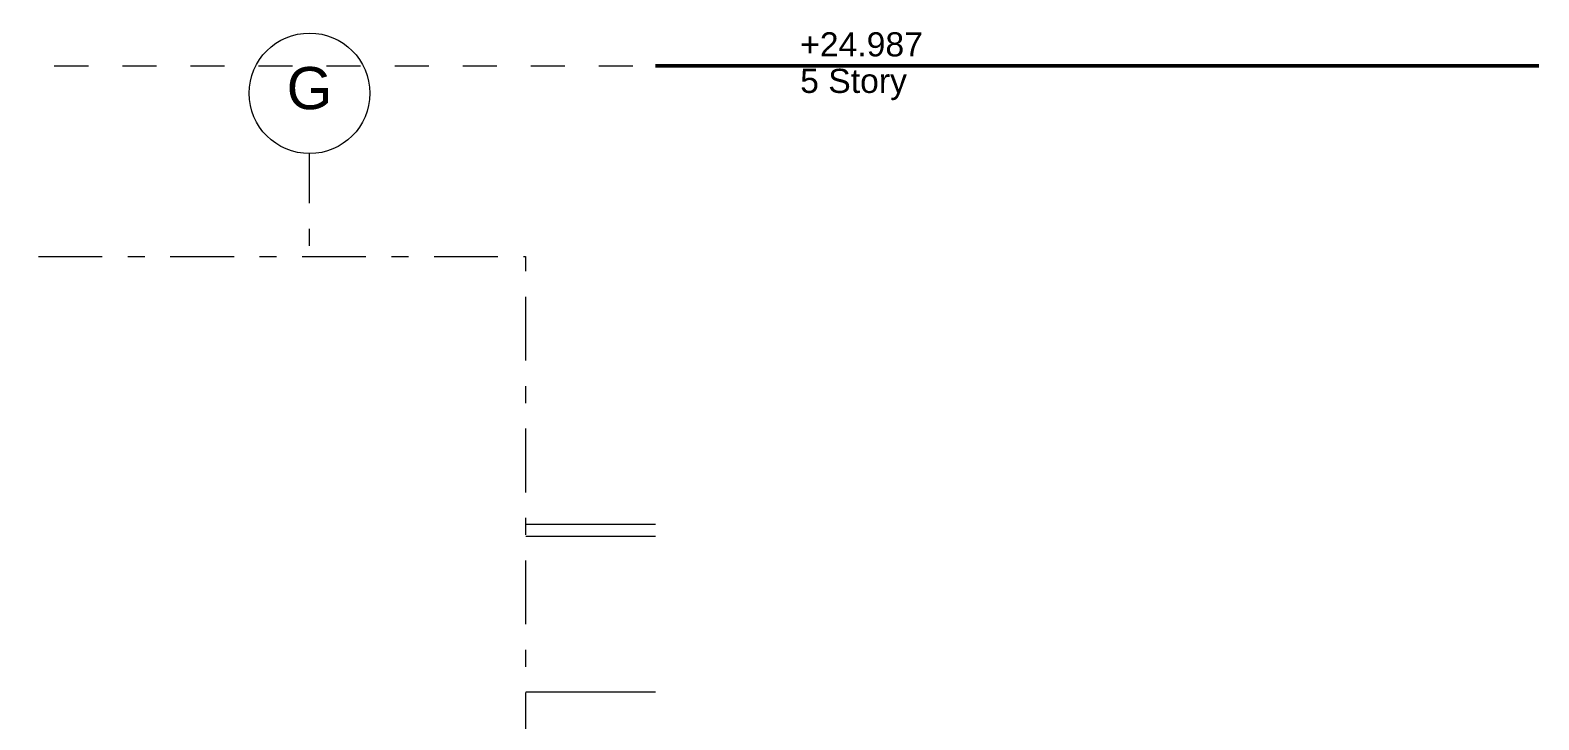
# Model space of a CAD drawing. Header units: millimetres. Extents: x -48147 to 1403542, y -455564 to 18123.
# Drawn here: x 1397288 to 1403542, y -433504 to -430644 of the extents above; entities that cross this region are included whole.
import ezdxf
from ezdxf.enums import TextEntityAlignment as Align

# ---------------------------------------------------------------- set-up
doc = ezdxf.new("R2010")
doc.units = ezdxf.units.MM
doc.header["$MEASUREMENT"] = 0
for name, pattern in [('Dashed', [2822.222233, 1411.111116, -1411.111116]), ('Double Dashed', [546.805537, 264.583325, -105.833328, 70.555556, -105.833328]), ('Wipeout_Contour', [1000, 0, -1000])]:
    doc.linetypes.add(name, pattern=pattern)
for name, color, linetype, lineweight, true_color in [('0_Pen_No__105', 7, 'Continuous', 15, 0xa6a6a6), ('0_Pen_No__25', 7, 'Continuous', 50, 0x2a2a2a), ('New_A-15-MG_Structural_Grid_Phase_2_Pen_No__222', 7, 'Continuous', 13, 0x65af33), ('New_A-25-M_Wall_Ext_Pen_No__107', 7, 'Continuous', 15, 0xa6a6a6), ('New_A-25-M_Wall_Ext_Pen_No__64', 7, 'Continuous', 20, 0x606060)]:
    doc.layers.add(name, color=color, linetype=linetype, lineweight=lineweight, true_color=true_color)
for name, color, linetype, lineweight in [('0_Pen_No__6', 7, 'Continuous', 35), ('A-95-P_Drawing_Pen_No__1', 7, 'Continuous', 13), ('New_A-25-M_Wall_Ext_Pen_No__1', 7, 'Continuous', 13), ('New_A-25-M_Wall_Ext_Pen_No__87', 8, 'Continuous', 20), ('New_A-95-D_1_20_Pen_No__1', 7, 'Continuous', 13), ('S-280-M_COLUMN.IFC Import_Pen_No__88', 8, 'Continuous', 20), ('S-280-M_STRUCT_FRAME.IFC Import_Pen_No__1', 7, 'Continuous', 13), ('S-280-M_STRUCT_FRAME.IFC Import_Pen_No__160', 5, 'Continuous', 200)]:
    doc.layers.add(name, color=color, linetype=linetype, lineweight=lineweight)
for name, color, linetype in [('A-95-P_Drawing', 7, 'Continuous'), ('New_A-15-MG_Structural_Grid_Phase_2', 7, 'Continuous'), ('New_A-25-M_Wall_Ext', 7, 'Continuous'), ('New_A-95-D_1_20', 7, 'Continuous'), ('S-280-M_COLUMN.IFC Import', 7, 'Continuous'), ('S-280-M_STRUCT_FRAME.IFC Import', 7, 'Continuous')]:
    doc.layers.add(name, color=color, linetype=linetype)
doc.styles.add('GENERATED_STYLE_1', font='')
doc.styles.add('GENERATED_STYLE_2', font='')
doc.styles.get('GENERATED_STYLE_1').set_extended_font_data('Arial')
doc.styles.get('GENERATED_STYLE_2').set_extended_font_data('Swis721 BT')

# ---------------------------------------------------------------- blocks, each defined once
blk = doc.blocks.new('*X34', base_point=(1418663.2, -449992.5))
at = {"layer": 'New_A-25-M_Wall_Ext_Pen_No__107', "linetype": 'Continuous'}
for p, q in [((1398636.3, -432569.4), (1398640.5, -432577.2)), ((1398640.5, -432577.2), (1398655.9, -432587.5)), ((1398691.5, -432582.1), (1398708.5, -432569.4)), ((1398777.3, -432569.6), (1398777, -432569.4)), ((1398781.5, -432579.3), (1398777.3, -432569.6)), ((1398783, -432589.7), (1398781.5, -432579.3)), ((1398640.5, -432602.1), (1398631.7, -432618.5)), ((1398631.7, -432618.5), (1398631.7, -432637)), ((1398631.7, -432637), (1398640.5, -432653.4)), ((1398655.9, -432591.9), (1398640.5, -432602.1)), ((1398655.9, -432587.5), (1398674.4, -432589.2)), ((1398674.4, -432590.1), (1398655.9, -432591.9)), ((1398674.4, -432589.2), (1398691.5, -432582.1)), ((1398691.5, -432597.3), (1398674.4, -432590.1)), ((1398691.5, -432597.3), (1398722, -432620.1)), ((1398691.5, -432658.2), (1398722, -432635.4)), ((1398722, -432620.1), (1398731.2, -432625.2)), ((1398731.2, -432630.3), (1398722, -432635.4)), ((1398731.2, -432625.2), (1398741.4, -432627.6)), ((1398741.4, -432627.9), (1398731.2, -432630.3)), ((1398741.4, -432627.6), (1398751.9, -432627.1)), ((1398751.9, -432628.4), (1398741.4, -432627.9)), ((1398751.9, -432627.1), (1398761.9, -432623.7)), ((1398761.9, -432631.8), (1398751.9, -432628.4)), ((1398761.9, -432623.7), (1398770.6, -432617.8)), ((1398770.6, -432637.7), (1398761.9, -432631.8)), ((1398770.6, -432617.8), (1398777.3, -432609.7)), ((1398777.3, -432645.8), (1398770.6, -432637.7)), ((1398777.3, -432609.7), (1398781.5, -432600.1)), ((1398781.5, -432600.1), (1398783, -432589.7)), ((1398640.5, -432678.3), (1398631.7, -432694.7)), ((1398631.7, -432694.7), (1398631.7, -432713.2)), ((1398640.5, -432653.4), (1398655.9, -432663.7)), ((1398655.9, -432668.1), (1398640.5, -432678.3)), ((1398655.9, -432663.7), (1398674.4, -432665.4)), ((1398674.4, -432666.3), (1398655.9, -432668.1)), ((1398674.4, -432665.4), (1398691.5, -432658.2)), ((1398691.5, -432673.5), (1398674.4, -432666.3)), ((1398691.5, -432673.5), (1398722, -432696.3)), ((1398722, -432696.3), (1398731.2, -432701.4)), ((1398731.2, -432701.4), (1398741.4, -432703.8)), ((1398741.4, -432704.1), (1398731.2, -432706.5)), ((1398741.4, -432703.8), (1398751.9, -432703.3)), ((1398751.9, -432704.6), (1398741.4, -432704.1)), ((1398751.9, -432703.3), (1398761.9, -432699.9)), ((1398761.9, -432708), (1398751.9, -432704.6)), ((1398761.9, -432699.9), (1398770.6, -432694)), ((1398770.6, -432694), (1398777.3, -432685.9)), ((1398781.5, -432655.5), (1398777.3, -432645.8)), ((1398777.3, -432685.9), (1398781.5, -432676.3)), ((1398783, -432665.9), (1398781.5, -432655.5)), ((1398781.5, -432676.3), (1398783, -432665.9)), ((1398631.7, -432713.2), (1398640.5, -432729.6)), ((1398640.5, -432754.5), (1398631.7, -432770.9)), ((1398640.5, -432729.6), (1398655.9, -432739.9)), ((1398655.9, -432744.2), (1398640.5, -432754.5)), ((1398655.9, -432739.9), (1398674.4, -432741.6)), ((1398674.4, -432742.5), (1398655.9, -432744.2)), ((1398674.4, -432741.6), (1398691.5, -432734.4)), ((1398691.5, -432749.7), (1398674.4, -432742.5)), ((1398691.5, -432734.4), (1398722, -432711.6)), ((1398691.5, -432749.7), (1398722, -432772.5)), ((1398731.2, -432706.5), (1398722, -432711.6)), ((1398770.6, -432713.9), (1398761.9, -432708)), ((1398777.3, -432722), (1398770.6, -432713.9)), ((1398770.6, -432770.2), (1398777.3, -432762.1)), ((1398781.5, -432731.6), (1398777.3, -432722)), ((1398777.3, -432762.1), (1398781.5, -432752.5)), ((1398783, -432742.1), (1398781.5, -432731.6)), ((1398781.5, -432752.5), (1398783, -432742.1)), ((1398631.7, -432770.9), (1398631.7, -432789.4)), ((1398631.7, -432789.4), (1398640.5, -432805.8)), ((1398640.5, -432805.8), (1398655.9, -432816.1)), ((1398655.9, -432820.4), (1398640.5, -432830.7)), ((1398655.9, -432816.1), (1398674.4, -432817.8)), ((1398674.4, -432818.7), (1398655.9, -432820.4)), ((1398674.4, -432817.8), (1398691.5, -432810.6)), ((1398691.5, -432825.9), (1398674.4, -432818.7)), ((1398691.5, -432810.6), (1398722, -432787.8)), ((1398691.5, -432825.9), (1398722, -432848.7)), ((1398722, -432772.5), (1398731.2, -432777.6)), ((1398731.2, -432782.7), (1398722, -432787.8)), ((1398731.2, -432777.6), (1398741.4, -432780)), ((1398741.4, -432780.3), (1398731.2, -432782.7)), ((1398741.4, -432780), (1398751.9, -432779.5)), ((1398751.9, -432780.8), (1398741.4, -432780.3)), ((1398751.9, -432779.5), (1398761.9, -432776.1)), ((1398761.9, -432784.2), (1398751.9, -432780.8)), ((1398761.9, -432776.1), (1398770.6, -432770.2)), ((1398770.6, -432790.1), (1398761.9, -432784.2)), ((1398777.3, -432798.2), (1398770.6, -432790.1)), ((1398781.5, -432807.8), (1398777.3, -432798.2)), ((1398777.3, -432838.3), (1398781.5, -432828.7)), ((1398783, -432818.2), (1398781.5, -432807.8)), ((1398781.5, -432828.7), (1398783, -432818.2)), ((1398640.5, -432830.7), (1398631.7, -432847.1)), ((1398631.7, -432847.1), (1398631.7, -432865.6)), ((1398631.7, -432865.6), (1398640.5, -432882)), ((1398640.5, -432882), (1398655.9, -432892.2)), ((1398655.9, -432892.2), (1398674.4, -432894)), ((1398674.4, -432894), (1398691.5, -432886.8)), ((1398691.5, -432886.8), (1398722, -432864)), ((1398722, -432848.7), (1398731.2, -432853.8)), ((1398731.2, -432858.9), (1398722, -432864)), ((1398731.2, -432853.8), (1398741.4, -432856.2)), ((1398741.4, -432856.5), (1398731.2, -432858.9)), ((1398741.4, -432856.2), (1398751.9, -432855.7)), ((1398751.9, -432857), (1398741.4, -432856.5)), ((1398751.9, -432855.7), (1398761.9, -432852.3)), ((1398761.9, -432860.4), (1398751.9, -432857)), ((1398761.9, -432852.3), (1398770.6, -432846.4)), ((1398770.6, -432866.3), (1398761.9, -432860.4)), ((1398770.6, -432846.4), (1398777.3, -432838.3)), ((1398777.3, -432874.4), (1398770.6, -432866.3)), ((1398781.5, -432884), (1398777.3, -432874.4)), ((1398783, -432894.4), (1398781.5, -432884)), ((1398640.5, -432906.9), (1398631.7, -432923.3)), ((1398631.7, -432923.3), (1398631.7, -432941.8)), ((1398631.7, -432941.8), (1398640.5, -432958.2)), ((1398655.9, -432896.6), (1398640.5, -432906.9)), ((1398674.4, -432894.9), (1398655.9, -432896.6)), ((1398691.5, -432902.1), (1398674.4, -432894.9)), ((1398691.5, -432902.1), (1398722, -432924.9)), ((1398691.5, -432963), (1398722, -432940.1)), ((1398722, -432924.9), (1398731.2, -432930)), ((1398731.2, -432935.1), (1398722, -432940.1)), ((1398731.2, -432930), (1398741.4, -432932.4)), ((1398741.4, -432932.7), (1398731.2, -432935.1)), ((1398741.4, -432932.4), (1398751.9, -432931.9)), ((1398751.9, -432933.2), (1398741.4, -432932.7)), ((1398751.9, -432931.9), (1398761.9, -432928.5)), ((1398761.9, -432936.6), (1398751.9, -432933.2)), ((1398761.9, -432928.5), (1398770.6, -432922.6)), ((1398770.6, -432942.5), (1398761.9, -432936.6)), ((1398770.6, -432922.6), (1398777.3, -432914.5)), ((1398777.3, -432950.6), (1398770.6, -432942.5)), ((1398777.3, -432914.5), (1398781.5, -432904.8)), ((1398781.5, -432960.2), (1398777.3, -432950.6)), ((1398781.5, -432904.8), (1398783, -432894.4)), ((1398640.5, -432983.1), (1398631.7, -432999.4)), ((1398631.7, -432999.4), (1398631.7, -433018)), ((1398640.5, -432958.2), (1398655.9, -432968.4)), ((1398655.9, -432972.8), (1398640.5, -432983.1)), ((1398655.9, -432968.4), (1398674.4, -432970.2)), ((1398674.4, -432971.1), (1398655.9, -432972.8)), ((1398674.4, -432970.2), (1398691.5, -432963)), ((1398691.5, -432978.2), (1398674.4, -432971.1)), ((1398691.5, -432978.2), (1398722, -433001.1)), ((1398691.5, -433039.2), (1398722, -433016.3)), ((1398722, -433001.1), (1398731.2, -433006.2)), ((1398731.2, -433011.3), (1398722, -433016.3)), ((1398731.2, -433006.2), (1398741.4, -433008.6)), ((1398741.4, -433008.9), (1398731.2, -433011.3)), ((1398741.4, -433008.6), (1398751.9, -433008.1)), ((1398751.9, -433009.4), (1398741.4, -433008.9)), ((1398751.9, -433008.1), (1398761.9, -433004.7)), ((1398761.9, -433012.7), (1398751.9, -433009.4)), ((1398761.9, -433004.7), (1398770.6, -432998.7)), ((1398770.6, -433018.7), (1398761.9, -433012.7)), ((1398770.6, -432998.7), (1398777.3, -432990.7)), ((1398777.3, -432990.7), (1398781.5, -432981)), ((1398783, -432970.6), (1398781.5, -432960.2)), ((1398781.5, -432981), (1398783, -432970.6)), ((1398631.7, -433018), (1398640.5, -433034.4)), ((1398640.5, -433059.3), (1398631.7, -433075.6)), ((1398631.7, -433075.6), (1398631.7, -433094.2)), ((1398640.5, -433034.4), (1398655.9, -433044.6)), ((1398655.9, -433049), (1398640.5, -433059.3)), ((1398655.9, -433044.6), (1398674.4, -433046.4)), ((1398674.4, -433047.3), (1398655.9, -433049)), ((1398674.4, -433046.4), (1398691.5, -433039.2)), ((1398691.5, -433054.4), (1398674.4, -433047.3)), ((1398691.5, -433054.4), (1398722, -433077.3)), ((1398722, -433077.3), (1398731.2, -433082.4)), ((1398761.9, -433080.9), (1398770.6, -433074.9)), ((1398777.3, -433026.8), (1398770.6, -433018.7)), ((1398770.6, -433074.9), (1398777.3, -433066.8)), ((1398781.5, -433036.4), (1398777.3, -433026.8)), ((1398777.3, -433066.8), (1398781.5, -433057.2)), ((1398783, -433046.8), (1398781.5, -433036.4)), ((1398781.5, -433057.2), (1398783, -433046.8)), ((1398631.7, -433094.2), (1398640.5, -433110.5)), ((1398640.5, -433135.5), (1398631.7, -433151.8)), ((1398640.5, -433110.5), (1398655.9, -433120.8)), ((1398655.9, -433125.2), (1398640.5, -433135.5)), ((1398655.9, -433120.8), (1398674.4, -433122.6)), ((1398674.4, -433123.4), (1398655.9, -433125.2)), ((1398674.4, -433122.6), (1398691.5, -433115.4)), ((1398691.5, -433130.6), (1398674.4, -433123.4)), ((1398691.5, -433115.4), (1398722, -433092.5)), ((1398691.5, -433130.6), (1398722, -433153.5)), ((1398731.2, -433087.4), (1398722, -433092.5)), ((1398731.2, -433082.4), (1398741.4, -433084.8)), ((1398741.4, -433085.1), (1398731.2, -433087.4)), ((1398741.4, -433084.8), (1398751.9, -433084.2)), ((1398751.9, -433085.6), (1398741.4, -433085.1)), ((1398751.9, -433084.2), (1398761.9, -433080.9)), ((1398761.9, -433088.9), (1398751.9, -433085.6)), ((1398770.6, -433094.9), (1398761.9, -433088.9)), ((1398777.3, -433103), (1398770.6, -433094.9)), ((1398781.5, -433112.6), (1398777.3, -433103)), ((1398777.3, -433143), (1398781.5, -433133.4)), ((1398783, -433123), (1398781.5, -433112.6)), ((1398781.5, -433133.4), (1398783, -433123)), ((1398631.7, -433151.8), (1398631.7, -433170.4)), ((1398631.7, -433170.4), (1398640.5, -433186.7)), ((1398640.5, -433186.7), (1398655.9, -433197)), ((1398655.9, -433201.4), (1398640.5, -433211.7)), ((1398655.9, -433197), (1398674.4, -433198.8)), ((1398674.4, -433199.6), (1398655.9, -433201.4)), ((1398674.4, -433198.8), (1398691.5, -433191.6)), ((1398691.5, -433206.8), (1398674.4, -433199.6)), ((1398691.5, -433191.6), (1398722, -433168.7)), ((1398722, -433153.5), (1398731.2, -433158.6)), ((1398731.2, -433163.6), (1398722, -433168.7)), ((1398731.2, -433158.6), (1398741.4, -433160.9)), ((1398741.4, -433161.3), (1398731.2, -433163.6)), ((1398741.4, -433160.9), (1398751.9, -433160.4)), ((1398751.9, -433161.8), (1398741.4, -433161.3)), ((1398751.9, -433160.4), (1398761.9, -433157.1)), ((1398761.9, -433165.1), (1398751.9, -433161.8)), ((1398761.9, -433157.1), (1398770.6, -433151.1)), ((1398770.6, -433171.1), (1398761.9, -433165.1)), ((1398770.6, -433151.1), (1398777.3, -433143)), ((1398777.3, -433179.2), (1398770.6, -433171.1)), ((1398781.5, -433188.8), (1398777.3, -433179.2)), ((1398783, -433199.2), (1398781.5, -433188.8)), ((1398781.5, -433209.6), (1398783, -433199.2)), ((1398640.5, -433211.7), (1398631.7, -433228)), ((1398631.7, -433228), (1398631.7, -433246.6)), ((1398631.7, -433246.6), (1398640.5, -433262.9)), ((1398640.5, -433262.9), (1398655.9, -433273.2)), ((1398691.5, -433206.8), (1398722, -433229.7)), ((1398691.5, -433267.8), (1398722, -433244.9)), ((1398722, -433229.7), (1398731.2, -433234.8)), ((1398731.2, -433239.8), (1398722, -433244.9)), ((1398731.2, -433234.8), (1398741.4, -433237.1)), ((1398741.4, -433237.4), (1398731.2, -433239.8)), ((1398741.4, -433237.1), (1398751.9, -433236.6)), ((1398751.9, -433238), (1398741.4, -433237.4)), ((1398751.9, -433236.6), (1398761.9, -433233.3)), ((1398761.9, -433241.3), (1398751.9, -433238)), ((1398761.9, -433233.3), (1398770.6, -433227.3)), ((1398770.6, -433247.3), (1398761.9, -433241.3)), ((1398770.6, -433227.3), (1398777.3, -433219.2)), ((1398777.3, -433255.4), (1398770.6, -433247.3)), ((1398777.3, -433219.2), (1398781.5, -433209.6)), ((1398781.5, -433265), (1398777.3, -433255.4)), ((1398783, -433275.4), (1398781.5, -433265)), ((1398640.5, -433287.8), (1398631.7, -433304.2)), ((1398631.7, -433304.2), (1398631.7, -433322.8)), ((1398631.7, -433322.8), (1398640.5, -433339.1)), ((1398655.9, -433277.6), (1398640.5, -433287.8)), ((1398655.9, -433273.2), (1398674.4, -433275)), ((1398674.4, -433275.8), (1398655.9, -433277.6)), ((1398674.4, -433275), (1398691.5, -433267.8)), ((1398691.5, -433283), (1398674.4, -433275.8)), ((1398691.5, -433283), (1398722, -433305.9)), ((1398691.5, -433344), (1398722, -433321.1)), ((1398722, -433305.9), (1398731.2, -433310.9)), ((1398731.2, -433316), (1398722, -433321.1)), ((1398731.2, -433310.9), (1398741.4, -433313.3)), ((1398741.4, -433313.6), (1398731.2, -433316)), ((1398741.4, -433313.3), (1398751.9, -433312.8)), ((1398751.9, -433314.1), (1398741.4, -433313.6)), ((1398751.9, -433312.8), (1398761.9, -433309.5)), ((1398761.9, -433317.5), (1398751.9, -433314.1)), ((1398761.9, -433309.5), (1398770.6, -433303.5)), ((1398770.6, -433323.5), (1398761.9, -433317.5)), ((1398770.6, -433303.5), (1398777.3, -433295.4)), ((1398777.3, -433331.5), (1398770.6, -433323.5)), ((1398777.3, -433295.4), (1398781.5, -433285.8)), ((1398781.5, -433285.8), (1398783, -433275.4)), ((1398640.5, -433364), (1398631.7, -433380.4)), ((1398631.7, -433380.4), (1398631.7, -433399)), ((1398640.5, -433339.1), (1398655.9, -433349.4)), ((1398655.9, -433353.8), (1398640.5, -433364)), ((1398655.9, -433349.4), (1398674.4, -433351.1)), ((1398674.4, -433352), (1398655.9, -433353.8)), ((1398674.4, -433351.1), (1398691.5, -433344)), ((1398691.5, -433359.2), (1398674.4, -433352)), ((1398691.5, -433359.2), (1398722, -433382.1)), ((1398722, -433382.1), (1398731.2, -433387.1)), ((1398731.2, -433392.2), (1398722, -433397.3)), ((1398731.2, -433387.1), (1398741.4, -433389.5)), ((1398741.4, -433389.8), (1398731.2, -433392.2)), ((1398741.4, -433389.5), (1398751.9, -433389)), ((1398751.9, -433390.3), (1398741.4, -433389.8)), ((1398751.9, -433389), (1398761.9, -433385.7)), ((1398761.9, -433393.7), (1398751.9, -433390.3)), ((1398761.9, -433385.7), (1398770.6, -433379.7)), ((1398770.6, -433379.7), (1398777.3, -433371.6)), ((1398781.5, -433341.2), (1398777.3, -433331.5)), ((1398777.3, -433371.6), (1398781.5, -433362)), ((1398783, -433351.6), (1398781.5, -433341.2)), ((1398781.5, -433362), (1398783, -433351.6)), ((1398631.7, -433399), (1398640.5, -433415.3)), ((1398640.5, -433440.2), (1398631.7, -433456.6)), ((1398640.5, -433415.3), (1398655.9, -433425.6)), ((1398655.9, -433430), (1398640.5, -433440.2)), ((1398655.9, -433425.6), (1398674.4, -433427.3)), ((1398674.4, -433428.2), (1398655.9, -433430)), ((1398674.4, -433427.3), (1398691.5, -433420.1)), ((1398691.5, -433435.4), (1398674.4, -433428.2)), ((1398691.5, -433420.1), (1398722, -433397.3)), ((1398691.5, -433435.4), (1398722, -433458.2)), ((1398770.6, -433399.6), (1398761.9, -433393.7)), ((1398777.3, -433407.7), (1398770.6, -433399.6)), ((1398770.6, -433455.9), (1398777.3, -433447.8)), ((1398781.5, -433417.4), (1398777.3, -433407.7)), ((1398777.3, -433447.8), (1398781.5, -433438.2)), ((1398783, -433427.8), (1398781.5, -433417.4)), ((1398781.5, -433438.2), (1398783, -433427.8)), ((1398631.7, -433456.6), (1398631.7, -433475.1)), ((1398631.7, -433475.1), (1398640.5, -433491.5)), ((1398640.5, -433491.5), (1398655.9, -433501.8)), ((1398655.9, -433501.8), (1398674.4, -433503.5)), ((1398674.4, -433503.5), (1398691.5, -433496.3)), ((1398691.5, -433496.3), (1398722, -433473.5)), ((1398722, -433458.2), (1398731.2, -433463.3)), ((1398731.2, -433468.4), (1398722, -433473.5)), ((1398731.2, -433463.3), (1398741.4, -433465.7)), ((1398741.4, -433466), (1398731.2, -433468.4)), ((1398741.4, -433465.7), (1398751.9, -433465.2)), ((1398751.9, -433466.5), (1398741.4, -433466)), ((1398751.9, -433465.2), (1398761.9, -433461.8)), ((1398761.9, -433469.9), (1398751.9, -433466.5)), ((1398761.9, -433461.8), (1398770.6, -433455.9)), ((1398770.6, -433475.8), (1398761.9, -433469.9)), ((1398777.3, -433483.9), (1398770.6, -433475.8)), ((1398781.5, -433493.5), (1398777.3, -433483.9)), ((1398783, -433504), (1398781.5, -433493.5)), ((1398781.5, -433514.4), (1398783, -433504))]:
    blk.add_line(p, q, dxfattribs=at)
blk = doc.blocks.new('Section Elem_7_1', base_point=(1418663.2, -449992.5))
at = {"color": 254, "linetype": 'Wipeout_Contour', "lineweight": 0, "ltscale": 5859178.710846109}
blk.add_wipeout([(1398786.8, -436932.5), (1398791.3, -436932.5), (1398791.3, -432569.4), (1398786.8, -432569.4)], dxfattribs=at).dxf.layer = 'New_A-25-M_Wall_Ext'
at = {"layer": 'New_A-25-M_Wall_Ext_Pen_No__107', "linetype": 'Continuous'}
h = blk.add_hatch(dxfattribs=at)
h.set_pattern_fill('Plaster_0001', color=256, style=0, pattern_type=2)
h.set_pattern_definition([(0, (1418663.25, -449992.53), (0, 86.60254), [0, -50]), (0, (1418688.25, -449949.23), (0, 86.60254), [0, -50])])
h.paths.add_polyline_path([(1398786.8, -436932.5), (1398791.3, -436932.5), (1398791.3, -432569.4), (1398786.8, -432569.4)])
at = {"color": 254, "linetype": 'Wipeout_Contour', "lineweight": 0, "ltscale": 5858864.537588875}
blk.add_wipeout([(1398626.8, -436932.5), (1398786.8, -436932.5), (1398786.8, -432569.4), (1398626.8, -432569.4)], dxfattribs=at).dxf.layer = 'New_A-25-M_Wall_Ext'
at = {"layer": 'New_A-25-M_Wall_Ext_Pen_No__1', "linetype": 'Continuous'}
for p, q in [((1398786.8, -432569.4), (1398786.8, -436932.5)), ((1398791.3, -432569.4), (1398791.3, -436932.5))]:
    blk.add_line(p, q, dxfattribs=at)
at = {"layer": 'New_A-25-M_Wall_Ext'}
blk.add_blockref('*X34', (1418663.2, -449992.5), dxfattribs=at)
at = {"color": 254, "linetype": 'Wipeout_Contour', "lineweight": 0, "ltscale": 5858547.499574577}
blk.add_wipeout([(1398620.8, -436932.5), (1398626.8, -436932.5), (1398626.8, -432569.4), (1398620.8, -432569.4)], dxfattribs=at).dxf.layer = 'New_A-25-M_Wall_Ext'
at = {"layer": 'New_A-25-M_Wall_Ext_Pen_No__107', "linetype": 'Continuous', "lineweight": 0, "true_color": 0x535353}
blk.add_hatch(color=251, dxfattribs=at).paths.add_polyline_path([(1398605.8, -436932.5), (1398608.8, -436932.5), (1398608.8, -432569.4), (1398605.8, -432569.4)])
at = {"layer": 'New_A-25-M_Wall_Ext_Pen_No__107', "linetype": 'Continuous'}
blk.add_hatch(color=256, dxfattribs=at).paths.add_polyline_path([(1398608.8, -436932.5), (1398620.8, -436932.5), (1398620.8, -432569.4), (1398608.8, -432569.4)])
at = {"color": 254, "linetype": 'Wipeout_Contour', "lineweight": 0, "ltscale": 7323443.168880811}
blk.add_wipeout([(1398461.8, -436932.5), (1398576.8, -436932.5), (1398605.8, -436932.5), (1398605.8, -432569.4), (1398461.8, -432569.4)], dxfattribs=at).dxf.layer = 'New_A-25-M_Wall_Ext'
at = {"layer": 'New_A-25-M_Wall_Ext_Pen_No__107', "linetype": 'Continuous'}
blk.add_hatch(color=256, dxfattribs=at).paths.add_polyline_path([(1398446.3, -436932.5), (1398458.8, -436932.5), (1398458.8, -432569.4), (1398446.3, -432569.4)])
at = {"layer": 'New_A-25-M_Wall_Ext_Pen_No__107', "linetype": 'Continuous', "lineweight": 0, "true_color": 0x535353}
blk.add_hatch(color=251, dxfattribs=at).paths.add_polyline_path([(1398458.8, -436932.5), (1398461.8, -436932.5), (1398461.8, -432569.4), (1398458.8, -432569.4)])
at = {"layer": 'New_A-25-M_Wall_Ext_Pen_No__1', "linetype": 'Continuous'}
for p, q in [((1398446.3, -432569.4), (1398446.3, -434817.5)), ((1398458.8, -432569.4), (1398458.8, -436932.5)), ((1398461.8, -432569.4), (1398461.8, -436932.5)), ((1398605.8, -432569.4), (1398605.8, -436932.5)), ((1398608.8, -432569.4), (1398608.8, -436932.5)), ((1398620.8, -432569.4), (1398620.8, -436932.5)), ((1398626.8, -432569.4), (1398626.8, -436932.5))]:
    blk.add_line(p, q, dxfattribs=at)
at = {"layer": 'New_A-25-M_Wall_Ext_Pen_No__1', "linetype": 'Continuous', "flags": 128}
blk.add_lwpolyline([(1398791.3, -432569.4), (1398786.8, -432569.4), (1398626.8, -432569.4), (1398620.8, -432569.4), (1398608.8, -432569.4), (1398605.8, -432569.4), (1398461.8, -432569.4), (1398458.8, -432569.4), (1398446.3, -432569.4)], dxfattribs=at)
blk = doc.blocks.new('Section Elem_154_1', base_point=(1418663.2, -449992.5))
at = {"color": 254, "linetype": 'Wipeout_Contour', "lineweight": 0, "ltscale": 5857594.504928537}
blk.add_wipeout([(1398806.4, -432742.5), (1399206.4, -432742.5), (1399206.4, -432692.5), (1398806.4, -432692.5)], dxfattribs=at).dxf.layer = 'New_A-25-M_Wall_Ext'
at = {"layer": 'New_A-25-M_Wall_Ext_Pen_No__64', "linetype": 'Continuous'}
blk.add_line((1398806.4, -432692.5), (1399206.4, -432692.5), dxfattribs=at)
at = {"color": 254, "linetype": 'Wipeout_Contour', "lineweight": 0, "ltscale": 5857251.217993951}
blk.add_wipeout([(1398791.3, -432742.5), (1398791.3, -433388.5), (1398826.4, -433388.5), (1398826.4, -432742.5)], dxfattribs=at).dxf.layer = 'New_A-25-M_Wall_Ext'
at = {"color": 254, "linetype": 'Wipeout_Contour', "lineweight": 0, "ltscale": 5858770.331984711}
blk.add_wipeout([(1399226.4, -432742.5), (1399186.4, -432742.5), (1399186.4, -433388.5), (1399226.4, -433388.5)], dxfattribs=at).dxf.layer = 'New_A-25-M_Wall_Ext'
at = {"layer": 'New_A-25-M_Wall_Ext_Pen_No__64', "linetype": 'Continuous'}
for p, q in [((1398806.4, -432742.5), (1398806.4, -432692.5)), ((1398791.3, -432742.5), (1398826.4, -432742.5)), ((1398826.4, -432742.5), (1399186.4, -432742.5)), ((1398826.4, -433388.5), (1398826.4, -432742.5)), ((1399186.4, -432742.5), (1399206.4, -432742.5)), ((1399186.4, -433388.5), (1399186.4, -432742.5)), ((1399226.4, -433388.5), (1399226.4, -432742.5))]:
    blk.add_line(p, q, dxfattribs=at)
blk = doc.blocks.new('Section Elem_155_1', base_point=(1418663.2, -449992.5))
at = {"color": 254, "linetype": 'Wipeout_Contour', "lineweight": 0, "ltscale": 5859646.24842781}
blk.add_wipeout([(1399206.4, -432742.5), (1399880.2, -432742.5), (1399880.2, -432692.5), (1399206.4, -432692.5)], dxfattribs=at).dxf.layer = 'New_A-25-M_Wall_Ext'
at = {"layer": 'New_A-25-M_Wall_Ext_Pen_No__64', "linetype": 'Continuous'}
for p, q in [((1399206.4, -432692.5), (1399880.2, -432692.5)), ((1399206.4, -432742.5), (1399880.2, -432742.5))]:
    blk.add_line(p, q, dxfattribs=at)
blk = doc.blocks.new('Section Elem_166_1', base_point=(1418663.2, -449992.5))
at = {"color": 254, "linetype": 'Wipeout_Contour', "lineweight": 0, "ltscale": 14661538.77613705}
blk.add_wipeout([(1398791.3, -440949.6), (1399506.2, -440949.6), (1399506.2, -438872.5), (1399880.2, -438872.5), (1399880.2, -436942.5), (1399506.2, -436942.5), (1399506.2, -434822.5), (1399880.2, -434822.5), (1399880.2, -433388.5), (1398791.3, -433388.5)], dxfattribs=at).dxf.layer = 'New_A-25-M_Wall_Ext'
at = {"layer": 'New_A-25-M_Wall_Ext_Pen_No__87', "linetype": 'Continuous'}
blk.add_line((1398791.3, -433388.5), (1399880.2, -433388.5), dxfattribs=at)
blk = doc.blocks.new('Section Elem_321_1', base_point=(1418663.2, -449992.5))
at = {"layer": 'S-280-M_STRUCT_FRAME.IFC Import_Pen_No__160', "linetype": 'Continuous', "lineweight": 0, "true_color": 0x00007f}
blk.add_hatch(color=176, dxfattribs=at).paths.add_polyline_path([(1398608.7, -432644.5), (1398458.7, -432644.5), (1398458.7, -432719.5), (1398468.7, -432719.5), (1398468.7, -432662), (1398472.3, -432653.5), (1398480.7, -432650), (1398586.7, -432650), (1398595.2, -432653.5), (1398598.7, -432662), (1398598.7, -432719.5), (1398608.7, -432719.5)])
at = {"layer": 'S-280-M_STRUCT_FRAME.IFC Import_Pen_No__1', "linetype": 'Continuous'}
for p, q in [((1398458.7, -432644.5), (1398458.7, -432719.5)), ((1398608.7, -432644.5), (1398458.7, -432644.5)), ((1398608.7, -432644.5), (1398608.7, -432719.5)), ((1398468.7, -432719.5), (1398458.7, -432719.5)), ((1398608.7, -432719.5), (1398598.7, -432719.5))]:
    blk.add_line(p, q, dxfattribs=at)
at = {"layer": 'S-280-M_STRUCT_FRAME.IFC Import_Pen_No__1', "linetype": 'Continuous', "flags": 128}
for points in [[(1398472.3, -432653.5), (1398468.7, -432662), (1398468.7, -432719.5)], [(1398595.2, -432653.5), (1398586.7, -432650), (1398480.7, -432650), (1398472.3, -432653.5)], [(1398595.2, -432653.5), (1398598.7, -432662), (1398598.7, -432719.5)]]:
    blk.add_lwpolyline(points, dxfattribs=at)
blk = doc.blocks.new('Section Elem_322_1', base_point=(1418663.2, -449992.5))
at = {"color": 254, "linetype": 'Wipeout_Contour', "lineweight": 0, "ltscale": 5855908.897269705}
blk.add_wipeout([(1398384, -433759.1), (1398446.3, -433758.3), (1398446.3, -432645.6), (1398384, -432645.6)], dxfattribs=at).dxf.layer = 'S-280-M_COLUMN.IFC Import'
at = {"color": 254, "linetype": 'Wipeout_Contour', "lineweight": 0, "ltscale": 5855779.957442199}
blk.add_wipeout([(1398378.6, -432645.6), (1398378.6, -433759.2), (1398384, -433759.1), (1398384, -432645.6)], dxfattribs=at).dxf.layer = 'S-280-M_COLUMN.IFC Import'
at = {"color": 254, "linetype": 'Wipeout_Contour', "lineweight": 0, "ltscale": 5855765.466403814}
blk.add_wipeout([(1398376.4, -432645.6), (1398376.4, -433759.2), (1398378.6, -433759.2), (1398378.6, -432645.6)], dxfattribs=at).dxf.layer = 'S-280-M_COLUMN.IFC Import'
at = {"color": 254, "linetype": 'Wipeout_Contour', "lineweight": 0, "ltscale": 5855743.299054353}
blk.add_wipeout([(1398367, -432645.6), (1398367, -433759.3), (1398376.4, -433759.2), (1398376.4, -432645.6)], dxfattribs=at).dxf.layer = 'S-280-M_COLUMN.IFC Import'
at = {"layer": 'S-280-M_COLUMN.IFC Import_Pen_No__88', "linetype": 'Continuous'}
for p, q in [((1398367, -432645.6), (1398367, -433759.3)), ((1398376.4, -432645.6), (1398367, -432645.6)), ((1398378.6, -432645.6), (1398376.4, -432645.6)), ((1398376.4, -432645.6), (1398376.4, -433759.2)), ((1398384, -432645.6), (1398378.6, -432645.6)), ((1398446.3, -432645.6), (1398384, -432645.6)), ((1398384, -432645.6), (1398384, -433759.1))]:
    blk.add_line(p, q, dxfattribs=at)
blk = doc.blocks.new('Standard grid marker[3]_1', base_point=(1398446.3, -431156.2))
at = {"layer": 'New_A-15-MG_Structural_Grid_Phase_2_Pen_No__222', "linetype": 'Double Dashed'}
blk.add_line((1398446.3, -434095.7), (1398446.3, -431156.2), dxfattribs=at)
at = {"layer": 'New_A-15-MG_Structural_Grid_Phase_2_Pen_No__222', "linetype": 'Continuous'}
blk.add_circle((1398446.3, -430906.2), 250, dxfattribs=at)
at = {"layer": 'New_A-15-MG_Structural_Grid_Phase_2_Pen_No__222', "style": 'GENERATED_STYLE_2'}
for tag, p in [('AC_MarkerText_1_0', (1398446.3, -430884.6)), ('AC_MarkerText_1_1', (1398446.3, -454220.9))]:
    blk.add_attdef(tag, text='', height=175, rotation=360, dxfattribs=at).set_placement(p, align=Align.MIDDLE_CENTER)
blk = doc.blocks.new('Dimension_3_1', base_point=(1398052, -432569.4))
at = {"layer": 'New_A-95-D_1_20', "linetype": 'Continuous', "lineweight": 0, "true_color": 0x000000}
blk.add_hatch(color=178, dxfattribs=at).paths.add_polyline_path([(1398052, -432569.4), (1398252, -432369.4), (1397852, -432369.4)])
at = {"layer": 'New_A-95-D_1_20_Pen_No__1', "linetype": 'Continuous'}
for p, q in [((1398052, -432569.4), (1397852, -432369.4)), ((1397852, -432369.4), (1398252, -432369.4)), ((1398252, -432369.4), (1398052, -432569.4)), ((1398052, -432569.4), (1397902, -432569.4)), ((1398052, -432569.4), (1398396.3, -432569.4))]:
    blk.add_line(p, q, dxfattribs=at)
at = {"layer": 'New_A-95-D_1_20_Pen_No__1', "insert": (1397415.7, -432329.4), "char_height": 125, "attachment_point": 7, "style": 'GENERATED_STYLE_1'}
blk.add_mtext('\\A1;{\\fArial|b0|i0|c0|p34;+23.210 Parapet}', dxfattribs=at)
blk = doc.blocks.new('S-22 Building Section_STORY_MARKER', base_point=(1418663.2, -449992.5))
at = {"layer": '0_Pen_No__105', "linetype": 'Dashed', "ltscale": 0.1}
blk.add_line((1369166.1, -430792.5), (1399880.2, -430792.5), dxfattribs=at)
at = {"layer": '0_Pen_No__25', "linetype": 'Continuous'}
blk.add_line((1399880.2, -430792.5), (1399980.2, -430792.5), dxfattribs=at)
at = {"color": 254, "linetype": 'Wipeout_Contour', "lineweight": 0, "ltscale": 5866047.504011165}
blk.add_wipeout([(1403542.2, -430644.3), (1400080.2, -430644.3), (1400080.2, -430940.8), (1403542.2, -430940.8)], dxfattribs=at)
at = {"layer": '0_Pen_No__25', "linetype": 'Continuous'}
for p, q in [((1399980.2, -430792.5), (1400080.2, -430792.5)), ((1400280.2, -430792.5), (1400080.2, -430792.5)), ((1400280.2, -430792.5), (1400480.2, -430792.5)), ((1403542.2, -430792.5), (1400480.2, -430792.5))]:
    blk.add_line(p, q, dxfattribs=at)
at = {"layer": '0_Pen_No__6', "char_height": 100, "attachment_point": 1, "style": 'GENERATED_STYLE_2'}
for s, insert in [('\\A1;{\\fSwis721 BT|b0|i0|c0|p34;+24.987}', (1400480.2, -430653.1)), ('\\A1;{\\fSwis721 BT|b0|i0|c0|p34;5 Story}', (1400480.2, -430804.6))]:
    blk.add_mtext(s, dxfattribs=dict(at, insert=insert))

msp = doc.modelspace()

# ---------------------------------------------------------------- block references
at = {"layer": 'New_A-25-M_Wall_Ext'}
msp.add_blockref('Section Elem_7_1', (1418663.2, -449992.5), dxfattribs=at)

# ---------------------------------------------------------------- next in the draw order: block references
msp.add_blockref('Section Elem_154_1', (1418663.2, -449992.5), dxfattribs=at)
at = {"layer": 'New_A-95-D_1_20', "linetype": 'Continuous'}
msp.add_blockref('Dimension_3_1', (1398052, -432569.4), dxfattribs=at)
at = {"layer": 'S-280-M_STRUCT_FRAME.IFC Import'}
msp.add_blockref('Section Elem_321_1', (1418663.2, -449992.5), dxfattribs=at)

# ---------------------------------------------------------------- next in the draw order: block references
at = {"layer": 'New_A-25-M_Wall_Ext'}
for name in ['Section Elem_155_1', 'Section Elem_166_1']:
    msp.add_blockref(name, (1418663.2, -449992.5), dxfattribs=at)
at = {"layer": 'S-280-M_COLUMN.IFC Import'}
msp.add_blockref('Section Elem_322_1', (1418663.2, -449992.5), dxfattribs=at)

# ---------------------------------------------------------------- next in the draw order: block references
at = {"layer": 'New_A-15-MG_Structural_Grid_Phase_2', "color": 8, "linetype": 'Continuous', "lineweight": 15}
ref = msp.add_blockref('Standard grid marker[3]_1', (1398446.3, -431156.2), dxfattribs=at)
ref.add_attrib('AC_MarkerText_1', 'G', dxfattribs={"layer": 'New_A-15-MG_Structural_Grid_Phase_2_Pen_No__222', "color": 85, "true_color": 0x65af33, "height": 175, "rotation": 360, "style": 'GENERATED_STYLE_2'}).set_placement((1398446.3, -430884.6), align=Align.MIDDLE_CENTER)

# ---------------------------------------------------------------- next in the draw order: wipeouts: each hides what was drawn before it
at = {"color": 254, "linetype": 'Wipeout_Contour', "lineweight": 0, "ltscale": 5854473.517168632}
msp.add_wipeout([(1391307.3, -431582.2), (1399341.8, -431582.2), (1399341.8, -451938.9), (1391307.3, -451938.9)], dxfattribs=at).dxf.layer = 'A-95-P_Drawing'

# ---------------------------------------------------------------- next in the draw order: linework, layer by layer
at = {"layer": 'A-95-P_Drawing_Pen_No__1', "linetype": 'Double Dashed', "flags": 128}
msp.add_lwpolyline([(1391307.3, -431582.2), (1399341.8, -431582.2), (1399341.8, -451938.9), (1391307.3, -451938.9)], close=True, dxfattribs=at)

# ---------------------------------------------------------------- next in the draw order: block references
at = {"linetype": 'Continuous', "lineweight": 0}
msp.add_blockref('S-22 Building Section_STORY_MARKER', (1418663.2, -449992.5), dxfattribs=at)

doc.saveas('drawing.dxf')
